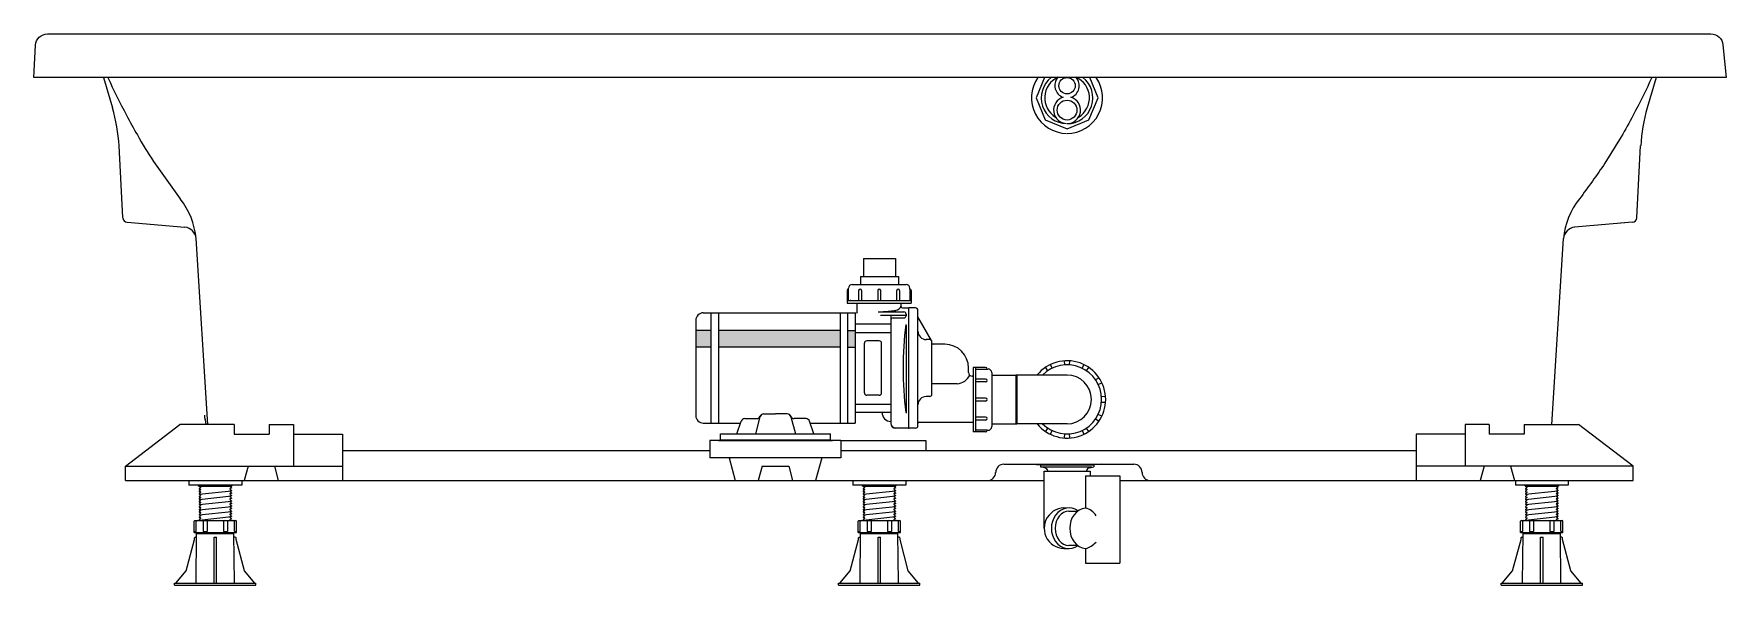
# Model space of a CAD drawing. Header units: millimetres. Extents: x -1235.68 to -1233.98, y 2243.27 to 2243.83.
import ezdxf

# ---------------------------------------------------------------- set-up
doc = ezdxf.new("R2010")
doc.units = ezdxf.units.MM
doc.layers.add('jacuzzi', color=1, linetype='Continuous')

msp = doc.modelspace()

# ---------------------------------------------------------------- hatches: boundary and pattern name
at = {"layer": 'jacuzzi'}
h = msp.add_hatch(color=256, dxfattribs=at)
h.paths.add_polyline_path([(-1235.0159, 2243.53), (-1235.0159, 2243.5132), (-1235.0008, 2243.5132), (-1235.0008, 2243.53)])
h.paths.add_polyline_path([(-1234.8711, 2243.5132), (-1234.8711, 2243.53), (-1234.9932, 2243.53), (-1234.9932, 2243.5132)])
h.paths.add_polyline_path([(-1234.856, 2243.53), (-1234.8636, 2243.53), (-1234.8636, 2243.5132), (-1234.856, 2243.5132)])

# ---------------------------------------------------------------- linework, layer by layer
for p, q in [((-1235.6111, 2243.7839), (-1235.6019, 2243.7535)), ((-1234.0511, 2243.7839), (-1234.0602, 2243.7535)), ((-1235.5915, 2243.6433), (-1235.5953, 2243.7152)), ((-1235.5915, 2243.6433), (-1235.5953, 2243.7152)), ((-1234.0864, 2243.7243), (-1234.1027, 2243.698)), ((-1234.0706, 2243.6433), (-1234.0668, 2243.7152)), ((-1234.0706, 2243.6433), (-1234.0668, 2243.7152)), ((-1235.5871, 2243.6386), (-1235.5291, 2243.6336)), ((-1234.0751, 2243.6386), (-1234.1331, 2243.6336)), ((-1234.0751, 2243.6386), (-1234.087, 2243.6376)), ((-1235.506, 2243.4356), (-1235.518, 2243.6224)), ((-1234.1562, 2243.4356), (-1234.1442, 2243.6224)), ((-1234.8476, 2243.6023), (-1234.8155, 2243.6023)), ((-1234.8588, 2243.5762), (-1234.8046, 2243.5762)), ((-1234.8506, 2243.5841), (-1234.8124, 2243.5841)), ((-1234.8639, 2243.56), (-1234.7995, 2243.56)), ((-1234.8625, 2243.5716), (-1234.8625, 2243.5726)), ((-1234.8625, 2243.5715), (-1234.8625, 2243.5725)), ((-1234.8625, 2243.56), (-1234.8625, 2243.5715)), ((-1234.801, 2243.5716), (-1234.801, 2243.5726)), ((-1234.801, 2243.5715), (-1234.801, 2243.5725)), ((-1234.801, 2243.5715), (-1234.801, 2243.56)), ((-1235.0084, 2243.5478), (-1234.8548, 2243.5478)), ((-1235.0008, 2243.5478), (-1235.0008, 2243.4371)), ((-1235.0008, 2243.5478), (-1235.0008, 2243.4371)), ((-1234.9932, 2243.5478), (-1234.9932, 2243.4371)), ((-1234.9932, 2243.5478), (-1234.9932, 2243.4371)), ((-1234.8711, 2243.5478), (-1234.8711, 2243.4371)), ((-1234.8639, 2243.5575), (-1234.7995, 2243.5575)), ((-1234.8636, 2243.5478), (-1234.8636, 2243.4371)), ((-1234.856, 2243.5478), (-1234.856, 2243.4479)), ((-1234.856, 2243.5462), (-1234.856, 2243.4479)), ((-1234.8537, 2243.5489), (-1234.8537, 2243.5575)), ((-1234.8326, 2243.5487), (-1234.8069, 2243.5487)), ((-1234.8304, 2243.5456), (-1234.8048, 2243.5456)), ((-1234.8178, 2243.5427), (-1234.8069, 2243.5427)), ((-1234.8096, 2243.5539), (-1234.8096, 2243.5575)), ((-1234.8084, 2243.5528), (-1234.8019, 2243.5528)), ((-1234.8084, 2243.5527), (-1234.8019, 2243.5527)), ((-1234.8048, 2243.5466), (-1234.8048, 2243.5448)), ((-1234.8048, 2243.5466), (-1234.8048, 2243.5449)), ((-1234.8019, 2243.4321), (-1234.8019, 2243.5527)), ((-1234.8019, 2243.4321), (-1234.8019, 2243.5527)), ((-1234.7951, 2243.5527), (-1234.8019, 2243.5527)), ((-1234.7928, 2243.4344), (-1234.7928, 2243.5504)), ((-1234.7791, 2243.5199), (-1234.7928, 2243.5437)), ((-1235.0159, 2243.5402), (-1235.0159, 2243.4447)), ((-1235.0159, 2243.5402), (-1235.0159, 2243.4447)), ((-1235.0008, 2243.53), (-1235.0159, 2243.53)), ((-1234.8711, 2243.53), (-1234.9932, 2243.53)), ((-1234.8636, 2243.53), (-1234.856, 2243.53)), ((-1234.856, 2243.5369), (-1234.82, 2243.5369)), ((-1234.856, 2243.528), (-1234.82, 2243.528)), ((-1234.8048, 2243.5353), (-1234.8048, 2243.4472)), ((-1235.0008, 2243.5132), (-1235.0159, 2243.5132)), ((-1234.8711, 2243.5132), (-1234.9932, 2243.5132)), ((-1234.8636, 2243.5132), (-1234.856, 2243.5132)), ((-1234.8466, 2243.4674), (-1234.8466, 2243.5174)), ((-1234.8316, 2243.5197), (-1234.8443, 2243.5197)), ((-1234.8293, 2243.4674), (-1234.8293, 2243.5174)), ((-1234.781, 2243.521), (-1234.7845, 2243.521)), ((-1234.7788, 2243.4661), (-1234.7788, 2243.5188)), ((-1234.7659, 2243.5163), (-1234.7776, 2243.5163)), ((-1234.742, 2243.4879), (-1234.742, 2243.4924)), ((-1234.7374, 2243.4929), (-1234.7374, 2243.4285)), ((-1234.7349, 2243.4929), (-1234.7349, 2243.4285)), ((-1234.7349, 2243.4914), (-1234.7224, 2243.4914)), ((-1234.6648, 2243.4929), (-1234.6625, 2243.4896)), ((-1234.658, 2243.4921), (-1234.6598, 2243.4958)), ((-1234.6458, 2243.4996), (-1234.6455, 2243.4955)), ((-1234.6404, 2243.4955), (-1234.6401, 2243.4996)), ((-1234.6261, 2243.4958), (-1234.6279, 2243.4921)), ((-1234.6234, 2243.4896), (-1234.6211, 2243.4929)), ((-1234.7533, 2243.4767), (-1234.7788, 2243.4767)), ((-1234.738, 2243.4843), (-1234.7384, 2243.4843)), ((-1234.7187, 2243.4878), (-1234.7187, 2243.4336)), ((-1234.7187, 2243.4878), (-1234.7187, 2243.4336)), ((-1234.7187, 2243.4854), (-1234.6934, 2243.4854)), ((-1234.643, 2243.4854), (-1234.6944, 2243.4854)), ((-1234.6944, 2243.4854), (-1234.6944, 2243.4364)), ((-1234.6934, 2243.4854), (-1234.6934, 2243.4364)), ((-1234.6934, 2243.4821), (-1234.6934, 2243.4427)), ((-1234.6934, 2243.4821), (-1234.6934, 2243.4397)), ((-1234.6109, 2243.4827), (-1234.6143, 2243.4804)), ((-1234.6117, 2243.476), (-1234.608, 2243.4777)), ((-1234.856, 2243.456), (-1234.856, 2243.4479)), ((-1234.8316, 2243.4651), (-1234.8443, 2243.4651)), ((-1234.82, 2243.456), (-1234.82, 2243.4479)), ((-1234.781, 2243.4638), (-1234.7845, 2243.4638)), ((-1234.6043, 2243.4637), (-1234.6083, 2243.4634)), ((-1234.6083, 2243.4583), (-1234.6043, 2243.458)), ((-1234.9746, 2243.4262), (-1234.9704, 2243.439)), ((-1234.9668, 2243.4416), (-1234.9549, 2243.4416)), ((-1234.9668, 2243.4416), (-1234.9549, 2243.4416)), ((-1234.9515, 2243.4435), (-1234.956, 2243.4262)), ((-1234.9515, 2243.4435), (-1234.956, 2243.4262)), ((-1234.9478, 2243.4464), (-1234.936, 2243.4464)), ((-1234.9478, 2243.4463), (-1234.936, 2243.4463)), ((-1234.9241, 2243.4464), (-1234.936, 2243.4464)), ((-1234.9241, 2243.4463), (-1234.936, 2243.4463)), ((-1234.9204, 2243.4435), (-1234.9159, 2243.4262)), ((-1234.9204, 2243.4435), (-1234.9159, 2243.4262)), ((-1234.9052, 2243.4416), (-1234.9171, 2243.4416)), ((-1234.9052, 2243.4416), (-1234.9171, 2243.4416)), ((-1234.8973, 2243.4262), (-1234.9016, 2243.439)), ((-1234.856, 2243.456), (-1234.856, 2243.4479)), ((-1234.856, 2243.456), (-1234.82, 2243.456)), ((-1234.82, 2243.4479), (-1234.856, 2243.4479)), ((-1234.856, 2243.4479), (-1234.856, 2243.4371)), ((-1234.856, 2243.4479), (-1234.856, 2243.4371)), ((-1234.82, 2243.456), (-1234.82, 2243.4479)), ((-1234.6934, 2243.4457), (-1234.6934, 2243.4427)), ((-1234.6143, 2243.4413), (-1234.6109, 2243.439)), ((-1234.608, 2243.444), (-1234.6117, 2243.4458)), ((-1235.589, 2243.3939), (-1235.5342, 2243.4356)), ((-1235.4796, 2243.4356), (-1235.5342, 2243.4356)), ((-1235.4796, 2243.4356), (-1235.4796, 2243.426)), ((-1235.4445, 2243.4356), (-1235.4201, 2243.4356)), ((-1235.4445, 2243.4356), (-1235.4445, 2243.426)), ((-1235.4201, 2243.4356), (-1235.4201, 2243.3939)), ((-1235.371, 2243.426), (-1235.371, 2243.3796)), ((-1235.0084, 2243.4371), (-1234.971, 2243.4371)), ((-1235.0084, 2243.4371), (-1234.971, 2243.4371)), ((-1234.9912, 2243.4198), (-1234.9912, 2243.4262)), ((-1234.9912, 2243.4199), (-1234.9912, 2243.4262)), ((-1234.9912, 2243.4262), (-1234.8808, 2243.4262)), ((-1234.9912, 2243.4262), (-1234.8808, 2243.4262)), ((-1234.9746, 2243.4262), (-1234.9704, 2243.439)), ((-1234.8973, 2243.4262), (-1234.9016, 2243.439)), ((-1234.9009, 2243.4371), (-1234.856, 2243.4371)), ((-1234.8808, 2243.4198), (-1234.8808, 2243.4262)), ((-1234.8808, 2243.4199), (-1234.8808, 2243.4262)), ((-1234.82, 2243.4387), (-1234.82, 2243.437)), ((-1234.82, 2243.4386), (-1234.82, 2243.4369)), ((-1234.8019, 2243.4321), (-1234.8152, 2243.4321)), ((-1234.7951, 2243.4321), (-1234.8019, 2243.4321)), ((-1234.7374, 2243.4379), (-1234.7917, 2243.4379)), ((-1234.7234, 2243.4299), (-1234.7349, 2243.4299)), ((-1234.7234, 2243.43), (-1234.7224, 2243.43)), ((-1234.7234, 2243.4299), (-1234.7224, 2243.4299)), ((-1234.7187, 2243.4364), (-1234.6934, 2243.4364)), ((-1234.643, 2243.4364), (-1234.6944, 2243.4364)), ((-1234.6625, 2243.4322), (-1234.6648, 2243.4288)), ((-1234.6598, 2243.4259), (-1234.658, 2243.4296)), ((-1234.6455, 2243.4262), (-1234.6458, 2243.4222)), ((-1234.6401, 2243.4222), (-1234.6404, 2243.4262)), ((-1234.6279, 2243.4296), (-1234.6261, 2243.4259)), ((-1234.6211, 2243.4288), (-1234.6234, 2243.4322)), ((-1234.2923, 2243.426), (-1234.2923, 2243.3796)), ((-1234.2189, 2243.4356), (-1234.2432, 2243.4356)), ((-1234.2432, 2243.4356), (-1234.2432, 2243.3939)), ((-1234.2189, 2243.4356), (-1234.2189, 2243.426)), ((-1234.1838, 2243.4356), (-1234.1292, 2243.4356)), ((-1234.1838, 2243.4356), (-1234.1838, 2243.426)), ((-1234.0743, 2243.3939), (-1234.1292, 2243.4356)), ((-1235.371, 2243.4095), (-1235.0019, 2243.4095)), ((-1234.8701, 2243.4198), (-1235.0019, 2243.4198)), ((-1235.0019, 2243.4198), (-1235.0019, 2243.4023)), ((-1234.9931, 2243.4198), (-1234.8788, 2243.4198)), ((-1234.8808, 2243.4199), (-1234.9912, 2243.4199)), ((-1234.8701, 2243.4198), (-1234.8701, 2243.4023)), ((-1234.8701, 2243.4198), (-1234.7848, 2243.4198)), ((-1234.8701, 2243.4096), (-1234.2923, 2243.4096)), ((-1234.7848, 2243.4198), (-1234.7848, 2243.4096)), ((-1235.589, 2243.3939), (-1235.371, 2243.3939)), ((-1235.589, 2243.3796), (-1235.589, 2243.3939)), ((-1235.4657, 2243.3939), (-1235.4696, 2243.3796)), ((-1235.4393, 2243.3939), (-1235.4355, 2243.3796)), ((-1234.8701, 2243.4023), (-1235.0019, 2243.4023)), ((-1234.9824, 2243.4023), (-1234.9763, 2243.3796)), ((-1234.9494, 2243.3939), (-1234.9532, 2243.3796)), ((-1234.9494, 2243.3939), (-1234.9226, 2243.3939)), ((-1234.9226, 2243.3939), (-1234.9187, 2243.3796)), ((-1234.8895, 2243.4023), (-1234.8956, 2243.3796)), ((-1234.7065, 2243.3959), (-1234.5759, 2243.3959)), ((-1234.6779, 2243.3959), (-1234.6698, 2243.3951)), ((-1234.6779, 2243.3959), (-1234.6698, 2243.3951)), ((-1234.6698, 2243.3951), (-1234.6161, 2243.3951)), ((-1234.6698, 2243.3951), (-1234.6698, 2243.3934)), ((-1234.6698, 2243.3951), (-1234.6698, 2243.3934)), ((-1234.6698, 2243.3934), (-1234.618, 2243.3934)), ((-1234.6658, 2243.3924), (-1234.6698, 2243.3934)), ((-1234.666, 2243.3316), (-1234.666, 2243.3889)), ((-1234.666, 2243.3889), (-1234.6199, 2243.3889)), ((-1234.6201, 2243.3924), (-1234.6161, 2243.3934)), ((-1234.6199, 2243.3889), (-1234.6199, 2243.3842)), ((-1234.608, 2243.3959), (-1234.6161, 2243.3951)), ((-1234.608, 2243.3959), (-1234.6161, 2243.3951)), ((-1234.6161, 2243.3951), (-1234.6161, 2243.3934)), ((-1234.6161, 2243.3951), (-1234.6161, 2243.3934)), ((-1234.0743, 2243.3939), (-1234.2923, 2243.3939)), ((-1234.224, 2243.3939), (-1234.2279, 2243.3796)), ((-1234.1976, 2243.3939), (-1234.1937, 2243.3796)), ((-1234.0743, 2243.3796), (-1234.0743, 2243.3939)), ((-1235.589, 2243.3796), (-1234.666, 2243.3796)), ((-1235.53, 2243.3796), (-1235.4673, 2243.3796)), ((-1235.5252, 2243.3796), (-1235.5252, 2243.3749)), ((-1235.5252, 2243.3796), (-1235.5252, 2243.3749)), ((-1235.4721, 2243.3749), (-1235.5252, 2243.3749)), ((-1235.5154, 2243.3745), (-1235.5154, 2243.3745)), ((-1235.5154, 2243.3737), (-1235.5144, 2243.3737)), ((-1235.5149, 2243.3737), (-1235.5149, 2243.3735)), ((-1235.5149, 2243.3735), (-1235.5134, 2243.3733)), ((-1235.5133, 2243.373), (-1235.5149, 2243.3713)), ((-1235.5149, 2243.3713), (-1235.5149, 2243.3709)), ((-1235.5144, 2243.3737), (-1235.4819, 2243.3737)), ((-1235.484, 2243.3713), (-1235.4824, 2243.3696)), ((-1235.4824, 2243.3718), (-1235.4839, 2243.3716)), ((-1235.4831, 2243.3729), (-1235.4824, 2243.3722)), ((-1235.4824, 2243.3722), (-1235.4824, 2243.3718)), ((-1235.4721, 2243.3796), (-1235.4721, 2243.3749)), ((-1235.4721, 2243.3796), (-1235.4721, 2243.3749)), ((-1234.863, 2243.3796), (-1234.8003, 2243.3796)), ((-1234.8582, 2243.3796), (-1234.8582, 2243.3749)), ((-1234.8582, 2243.3796), (-1234.8582, 2243.3749)), ((-1234.8051, 2243.3749), (-1234.8582, 2243.3749)), ((-1234.8484, 2243.3745), (-1234.8484, 2243.3745)), ((-1234.8484, 2243.3737), (-1234.8474, 2243.3737)), ((-1234.8479, 2243.3737), (-1234.8479, 2243.3735)), ((-1234.8479, 2243.3735), (-1234.8464, 2243.3733)), ((-1234.8463, 2243.373), (-1234.8479, 2243.3713)), ((-1234.8479, 2243.3713), (-1234.8479, 2243.3709)), ((-1234.8474, 2243.3737), (-1234.8149, 2243.3737)), ((-1234.817, 2243.3713), (-1234.8154, 2243.3696)), ((-1234.8154, 2243.3718), (-1234.8169, 2243.3716)), ((-1234.8161, 2243.3729), (-1234.8154, 2243.3722)), ((-1234.8154, 2243.3722), (-1234.8154, 2243.3718)), ((-1234.8051, 2243.3796), (-1234.8051, 2243.3749)), ((-1234.8051, 2243.3796), (-1234.8051, 2243.3749)), ((-1234.6245, 2243.3842), (-1234.6245, 2243.3519)), ((-1234.6245, 2243.3842), (-1234.5901, 2243.3842)), ((-1234.5901, 2243.3842), (-1234.5901, 2243.2965)), ((-1234.5901, 2243.3796), (-1234.0743, 2243.3796)), ((-1234.1975, 2243.3796), (-1234.1348, 2243.3796)), ((-1234.1927, 2243.3796), (-1234.1927, 2243.3749)), ((-1234.1927, 2243.3796), (-1234.1927, 2243.3749)), ((-1234.1396, 2243.3749), (-1234.1927, 2243.3749)), ((-1234.1829, 2243.3745), (-1234.1829, 2243.3745)), ((-1234.1829, 2243.3737), (-1234.1819, 2243.3737)), ((-1234.1824, 2243.3737), (-1234.1824, 2243.3735)), ((-1234.1824, 2243.3735), (-1234.1809, 2243.3733)), ((-1234.1808, 2243.373), (-1234.1824, 2243.3713)), ((-1234.1824, 2243.3713), (-1234.1824, 2243.3709)), ((-1234.1819, 2243.3737), (-1234.1494, 2243.3737)), ((-1234.1515, 2243.3713), (-1234.1499, 2243.3696)), ((-1234.1499, 2243.3718), (-1234.1514, 2243.3716)), ((-1234.1506, 2243.3729), (-1234.1499, 2243.3722)), ((-1234.1499, 2243.3722), (-1234.1499, 2243.3718)), ((-1234.1396, 2243.3796), (-1234.1396, 2243.3749)), ((-1234.1396, 2243.3796), (-1234.1396, 2243.3749)), ((-1235.5154, 2243.3693), (-1235.5154, 2243.3693)), ((-1235.5149, 2243.3709), (-1235.5134, 2243.3707)), ((-1235.5133, 2243.3704), (-1235.5149, 2243.3687)), ((-1235.5149, 2243.3657), (-1235.4824, 2243.3692)), ((-1235.5149, 2243.3687), (-1235.5149, 2243.3683)), ((-1235.5149, 2243.3683), (-1235.5134, 2243.3681)), ((-1235.5133, 2243.3678), (-1235.5149, 2243.3661)), ((-1235.5149, 2243.3661), (-1235.5149, 2243.3657)), ((-1235.5149, 2243.3657), (-1235.5134, 2243.3655)), ((-1235.5133, 2243.3652), (-1235.5149, 2243.3635)), ((-1235.5149, 2243.3605), (-1235.4824, 2243.364)), ((-1235.5149, 2243.3635), (-1235.5149, 2243.3631)), ((-1235.5149, 2243.3631), (-1235.5134, 2243.3629)), ((-1235.5133, 2243.3626), (-1235.5149, 2243.361)), ((-1235.5149, 2243.361), (-1235.5149, 2243.3605)), ((-1235.5149, 2243.3605), (-1235.5134, 2243.3603)), ((-1235.5133, 2243.36), (-1235.5149, 2243.3584)), ((-1235.5149, 2243.3553), (-1235.4824, 2243.3588)), ((-1235.5149, 2243.3584), (-1235.5149, 2243.3579)), ((-1235.5149, 2243.3579), (-1235.5134, 2243.3577)), ((-1235.5133, 2243.3574), (-1235.5149, 2243.3558)), ((-1235.5149, 2243.3558), (-1235.5149, 2243.3553)), ((-1235.5149, 2243.3553), (-1235.5134, 2243.3551)), ((-1235.5133, 2243.3548), (-1235.5149, 2243.3532)), ((-1235.484, 2243.3687), (-1235.4824, 2243.367)), ((-1235.484, 2243.3661), (-1235.4824, 2243.3644)), ((-1235.484, 2243.3635), (-1235.4824, 2243.3619)), ((-1235.484, 2243.3609), (-1235.4824, 2243.3593)), ((-1235.484, 2243.3583), (-1235.4824, 2243.3567)), ((-1235.484, 2243.3557), (-1235.4824, 2243.3541)), ((-1235.4824, 2243.3692), (-1235.4839, 2243.369)), ((-1235.4824, 2243.3666), (-1235.4839, 2243.3664)), ((-1235.4824, 2243.364), (-1235.4839, 2243.3638)), ((-1235.4824, 2243.3614), (-1235.4839, 2243.3612)), ((-1235.4824, 2243.3588), (-1235.4839, 2243.3586)), ((-1235.4824, 2243.3562), (-1235.4839, 2243.3561)), ((-1235.4824, 2243.3696), (-1235.4824, 2243.3692)), ((-1235.4824, 2243.367), (-1235.4824, 2243.3666)), ((-1235.4824, 2243.3644), (-1235.4824, 2243.364)), ((-1235.4824, 2243.3619), (-1235.4824, 2243.3614)), ((-1235.4824, 2243.3593), (-1235.4824, 2243.3588)), ((-1235.4824, 2243.3567), (-1235.4824, 2243.3562)), ((-1235.4824, 2243.3541), (-1235.4824, 2243.3536)), ((-1234.8484, 2243.3693), (-1234.8484, 2243.3693)), ((-1234.8479, 2243.3709), (-1234.8464, 2243.3707)), ((-1234.8463, 2243.3704), (-1234.8479, 2243.3687)), ((-1234.8479, 2243.3657), (-1234.8154, 2243.3692)), ((-1234.8479, 2243.3687), (-1234.8479, 2243.3683)), ((-1234.8479, 2243.3683), (-1234.8464, 2243.3681)), ((-1234.8463, 2243.3678), (-1234.8479, 2243.3661)), ((-1234.8479, 2243.3661), (-1234.8479, 2243.3657)), ((-1234.8479, 2243.3657), (-1234.8464, 2243.3655)), ((-1234.8463, 2243.3652), (-1234.8479, 2243.3635)), ((-1234.8479, 2243.3605), (-1234.8154, 2243.364)), ((-1234.8479, 2243.3635), (-1234.8479, 2243.3631)), ((-1234.8479, 2243.3631), (-1234.8464, 2243.3629)), ((-1234.8463, 2243.3626), (-1234.8479, 2243.361)), ((-1234.8479, 2243.361), (-1234.8479, 2243.3605)), ((-1234.8479, 2243.3605), (-1234.8464, 2243.3603)), ((-1234.8463, 2243.36), (-1234.8479, 2243.3584)), ((-1234.8479, 2243.3553), (-1234.8154, 2243.3588)), ((-1234.8479, 2243.3584), (-1234.8479, 2243.3579)), ((-1234.8479, 2243.3579), (-1234.8464, 2243.3577)), ((-1234.8463, 2243.3574), (-1234.8479, 2243.3558)), ((-1234.8479, 2243.3558), (-1234.8479, 2243.3553)), ((-1234.8479, 2243.3553), (-1234.8464, 2243.3551)), ((-1234.8463, 2243.3548), (-1234.8479, 2243.3532)), ((-1234.817, 2243.3687), (-1234.8154, 2243.367)), ((-1234.817, 2243.3661), (-1234.8154, 2243.3644)), ((-1234.817, 2243.3635), (-1234.8154, 2243.3619)), ((-1234.817, 2243.3609), (-1234.8154, 2243.3593)), ((-1234.817, 2243.3583), (-1234.8154, 2243.3567)), ((-1234.817, 2243.3557), (-1234.8154, 2243.3541)), ((-1234.8154, 2243.3692), (-1234.8169, 2243.369)), ((-1234.8154, 2243.3666), (-1234.8169, 2243.3664)), ((-1234.8154, 2243.364), (-1234.8169, 2243.3638)), ((-1234.8154, 2243.3614), (-1234.8169, 2243.3612)), ((-1234.8154, 2243.3588), (-1234.8169, 2243.3586)), ((-1234.8154, 2243.3562), (-1234.8169, 2243.3561)), ((-1234.8154, 2243.3696), (-1234.8154, 2243.3692)), ((-1234.8154, 2243.367), (-1234.8154, 2243.3666)), ((-1234.8154, 2243.3644), (-1234.8154, 2243.364)), ((-1234.8154, 2243.3619), (-1234.8154, 2243.3614)), ((-1234.8154, 2243.3593), (-1234.8154, 2243.3588)), ((-1234.8154, 2243.3567), (-1234.8154, 2243.3562)), ((-1234.8154, 2243.3541), (-1234.8154, 2243.3536)), ((-1234.1829, 2243.3693), (-1234.1829, 2243.3693)), ((-1234.1824, 2243.3709), (-1234.1809, 2243.3707)), ((-1234.1808, 2243.3704), (-1234.1824, 2243.3687)), ((-1234.1824, 2243.3657), (-1234.1499, 2243.3692)), ((-1234.1824, 2243.3687), (-1234.1824, 2243.3683)), ((-1234.1824, 2243.3683), (-1234.1809, 2243.3681)), ((-1234.1808, 2243.3678), (-1234.1824, 2243.3661)), ((-1234.1824, 2243.3661), (-1234.1824, 2243.3657)), ((-1234.1824, 2243.3657), (-1234.1809, 2243.3655)), ((-1234.1808, 2243.3652), (-1234.1824, 2243.3635)), ((-1234.1824, 2243.3605), (-1234.1499, 2243.364)), ((-1234.1824, 2243.3635), (-1234.1824, 2243.3631)), ((-1234.1824, 2243.3631), (-1234.1809, 2243.3629)), ((-1234.1808, 2243.3626), (-1234.1824, 2243.361)), ((-1234.1824, 2243.361), (-1234.1824, 2243.3605)), ((-1234.1824, 2243.3605), (-1234.1809, 2243.3603)), ((-1234.1808, 2243.36), (-1234.1824, 2243.3584)), ((-1234.1824, 2243.3553), (-1234.1499, 2243.3588)), ((-1234.1824, 2243.3584), (-1234.1824, 2243.3579)), ((-1234.1824, 2243.3579), (-1234.1809, 2243.3577)), ((-1234.1808, 2243.3574), (-1234.1824, 2243.3558)), ((-1234.1824, 2243.3558), (-1234.1824, 2243.3553)), ((-1234.1824, 2243.3553), (-1234.1809, 2243.3551)), ((-1234.1808, 2243.3548), (-1234.1824, 2243.3532)), ((-1234.1515, 2243.3687), (-1234.1499, 2243.367)), ((-1234.1515, 2243.3661), (-1234.1499, 2243.3644)), ((-1234.1515, 2243.3635), (-1234.1499, 2243.3619)), ((-1234.1515, 2243.3609), (-1234.1499, 2243.3593)), ((-1234.1515, 2243.3583), (-1234.1499, 2243.3567)), ((-1234.1515, 2243.3557), (-1234.1499, 2243.3541)), ((-1234.1499, 2243.3692), (-1234.1514, 2243.369)), ((-1234.1499, 2243.3666), (-1234.1514, 2243.3664)), ((-1234.1499, 2243.364), (-1234.1514, 2243.3638)), ((-1234.1499, 2243.3614), (-1234.1514, 2243.3612)), ((-1234.1499, 2243.3588), (-1234.1514, 2243.3586)), ((-1234.1499, 2243.3562), (-1234.1514, 2243.3561)), ((-1234.1499, 2243.3696), (-1234.1499, 2243.3692)), ((-1234.1499, 2243.367), (-1234.1499, 2243.3666)), ((-1234.1499, 2243.3644), (-1234.1499, 2243.364)), ((-1234.1499, 2243.3619), (-1234.1499, 2243.3614)), ((-1234.1499, 2243.3593), (-1234.1499, 2243.3588)), ((-1234.1499, 2243.3567), (-1234.1499, 2243.3562)), ((-1234.1499, 2243.3541), (-1234.1499, 2243.3536)), ((-1235.5199, 2243.3272), (-1235.5199, 2243.3386)), ((-1235.5191, 2243.3394), (-1235.4782, 2243.3394)), ((-1235.5178, 2243.3288), (-1235.5178, 2243.3386)), ((-1235.5151, 2243.3394), (-1235.4822, 2243.3394)), ((-1235.5149, 2243.3502), (-1235.4824, 2243.3536)), ((-1235.5149, 2243.3532), (-1235.5149, 2243.3527)), ((-1235.5149, 2243.3527), (-1235.5134, 2243.3526)), ((-1235.5133, 2243.3522), (-1235.5149, 2243.3506)), ((-1235.5149, 2243.3506), (-1235.5149, 2243.3502)), ((-1235.5149, 2243.3502), (-1235.5134, 2243.35)), ((-1235.5133, 2243.3496), (-1235.5149, 2243.348)), ((-1235.5149, 2243.345), (-1235.4824, 2243.3485)), ((-1235.5149, 2243.348), (-1235.5149, 2243.3476)), ((-1235.5149, 2243.3476), (-1235.5134, 2243.3474)), ((-1235.5133, 2243.347), (-1235.5149, 2243.3454)), ((-1235.5149, 2243.3454), (-1235.5149, 2243.345)), ((-1235.5149, 2243.345), (-1235.5134, 2243.3448)), ((-1235.5133, 2243.3445), (-1235.5149, 2243.3428)), ((-1235.5149, 2243.3398), (-1235.4824, 2243.3433)), ((-1235.5149, 2243.3428), (-1235.5149, 2243.3424)), ((-1235.5149, 2243.3424), (-1235.5134, 2243.3422)), ((-1235.5133, 2243.3419), (-1235.5149, 2243.3402)), ((-1235.5149, 2243.3402), (-1235.5149, 2243.3398)), ((-1235.5149, 2243.3398), (-1235.5134, 2243.3396)), ((-1235.5109, 2243.3394), (-1235.5109, 2243.3284)), ((-1235.5068, 2243.3394), (-1235.5068, 2243.3284)), ((-1235.4905, 2243.3394), (-1235.4905, 2243.3284)), ((-1235.4864, 2243.3394), (-1235.4864, 2243.3284)), ((-1235.484, 2243.3531), (-1235.4824, 2243.3515)), ((-1235.484, 2243.3505), (-1235.4824, 2243.3489)), ((-1235.484, 2243.348), (-1235.4824, 2243.3463)), ((-1235.484, 2243.3454), (-1235.4824, 2243.3437)), ((-1235.484, 2243.3428), (-1235.4824, 2243.3411)), ((-1235.484, 2243.3402), (-1235.4833, 2243.3394)), ((-1235.4824, 2243.3536), (-1235.4839, 2243.3535)), ((-1235.4824, 2243.3511), (-1235.4839, 2243.3509)), ((-1235.4824, 2243.3485), (-1235.4839, 2243.3483)), ((-1235.4824, 2243.3459), (-1235.4839, 2243.3457)), ((-1235.4824, 2243.3433), (-1235.4839, 2243.3431)), ((-1235.4824, 2243.3407), (-1235.4839, 2243.3405)), ((-1235.4824, 2243.3515), (-1235.4824, 2243.3511)), ((-1235.4824, 2243.3489), (-1235.4824, 2243.3485)), ((-1235.4824, 2243.3463), (-1235.4824, 2243.3459)), ((-1235.4824, 2243.3437), (-1235.4824, 2243.3433)), ((-1235.4824, 2243.3411), (-1235.4824, 2243.3407)), ((-1235.4795, 2243.3288), (-1235.4795, 2243.3386)), ((-1235.4774, 2243.3281), (-1235.4774, 2243.3386)), ((-1234.8529, 2243.3272), (-1234.8529, 2243.3386)), ((-1234.8521, 2243.3394), (-1234.8112, 2243.3394)), ((-1234.8509, 2243.3288), (-1234.8509, 2243.3386)), ((-1234.8482, 2243.3394), (-1234.8152, 2243.3394)), ((-1234.8479, 2243.3502), (-1234.8154, 2243.3536)), ((-1234.8479, 2243.3532), (-1234.8479, 2243.3527)), ((-1234.8479, 2243.3527), (-1234.8464, 2243.3526)), ((-1234.8463, 2243.3522), (-1234.8479, 2243.3506)), ((-1234.8479, 2243.3506), (-1234.8479, 2243.3502)), ((-1234.8479, 2243.3502), (-1234.8464, 2243.35)), ((-1234.8463, 2243.3496), (-1234.8479, 2243.348)), ((-1234.8479, 2243.345), (-1234.8154, 2243.3485)), ((-1234.8479, 2243.348), (-1234.8479, 2243.3476)), ((-1234.8479, 2243.3476), (-1234.8464, 2243.3474)), ((-1234.8463, 2243.347), (-1234.8479, 2243.3454)), ((-1234.8479, 2243.3454), (-1234.8479, 2243.345)), ((-1234.8479, 2243.345), (-1234.8464, 2243.3448)), ((-1234.8463, 2243.3445), (-1234.8479, 2243.3428)), ((-1234.8479, 2243.3398), (-1234.8154, 2243.3433)), ((-1234.8479, 2243.3428), (-1234.8479, 2243.3424)), ((-1234.8479, 2243.3424), (-1234.8464, 2243.3422)), ((-1234.8463, 2243.3419), (-1234.8479, 2243.3402)), ((-1234.8479, 2243.3402), (-1234.8479, 2243.3398)), ((-1234.8479, 2243.3398), (-1234.8464, 2243.3396)), ((-1234.8439, 2243.3394), (-1234.8439, 2243.3284)), ((-1234.8398, 2243.3394), (-1234.8398, 2243.3284)), ((-1234.8235, 2243.3394), (-1234.8235, 2243.3284)), ((-1234.8194, 2243.3394), (-1234.8194, 2243.3284)), ((-1234.817, 2243.3531), (-1234.8154, 2243.3515)), ((-1234.817, 2243.3505), (-1234.8154, 2243.3489)), ((-1234.817, 2243.348), (-1234.8154, 2243.3463)), ((-1234.817, 2243.3454), (-1234.8154, 2243.3437)), ((-1234.817, 2243.3428), (-1234.8154, 2243.3411)), ((-1234.817, 2243.3402), (-1234.8163, 2243.3394)), ((-1234.8154, 2243.3536), (-1234.8169, 2243.3535)), ((-1234.8154, 2243.3511), (-1234.8169, 2243.3509)), ((-1234.8154, 2243.3485), (-1234.8169, 2243.3483)), ((-1234.8154, 2243.3459), (-1234.8169, 2243.3457)), ((-1234.8154, 2243.3433), (-1234.8169, 2243.3431)), ((-1234.8154, 2243.3407), (-1234.8169, 2243.3405)), ((-1234.8154, 2243.3515), (-1234.8154, 2243.3511)), ((-1234.8154, 2243.3489), (-1234.8154, 2243.3485)), ((-1234.8154, 2243.3463), (-1234.8154, 2243.3459)), ((-1234.8154, 2243.3437), (-1234.8154, 2243.3433)), ((-1234.8154, 2243.3411), (-1234.8154, 2243.3407)), ((-1234.8125, 2243.3288), (-1234.8125, 2243.3386)), ((-1234.8104, 2243.3281), (-1234.8104, 2243.3386)), ((-1234.6411, 2243.3488), (-1234.6322, 2243.3488)), ((-1234.1874, 2243.3272), (-1234.1874, 2243.3386)), ((-1234.1866, 2243.3394), (-1234.1457, 2243.3394)), ((-1234.1853, 2243.3288), (-1234.1853, 2243.3386)), ((-1234.1826, 2243.3394), (-1234.1497, 2243.3394)), ((-1234.1824, 2243.3502), (-1234.1499, 2243.3536)), ((-1234.1824, 2243.3532), (-1234.1824, 2243.3527)), ((-1234.1824, 2243.3527), (-1234.1809, 2243.3526)), ((-1234.1808, 2243.3522), (-1234.1824, 2243.3506)), ((-1234.1824, 2243.3506), (-1234.1824, 2243.3502)), ((-1234.1824, 2243.3502), (-1234.1809, 2243.35)), ((-1234.1808, 2243.3496), (-1234.1824, 2243.348)), ((-1234.1824, 2243.345), (-1234.1499, 2243.3485)), ((-1234.1824, 2243.348), (-1234.1824, 2243.3476)), ((-1234.1824, 2243.3476), (-1234.1809, 2243.3474)), ((-1234.1808, 2243.347), (-1234.1824, 2243.3454)), ((-1234.1824, 2243.3454), (-1234.1824, 2243.345)), ((-1234.1824, 2243.345), (-1234.1809, 2243.3448)), ((-1234.1808, 2243.3445), (-1234.1824, 2243.3428)), ((-1234.1824, 2243.3398), (-1234.1499, 2243.3433)), ((-1234.1824, 2243.3428), (-1234.1824, 2243.3424)), ((-1234.1824, 2243.3424), (-1234.1809, 2243.3422)), ((-1234.1808, 2243.3419), (-1234.1824, 2243.3402)), ((-1234.1824, 2243.3402), (-1234.1824, 2243.3398)), ((-1234.1824, 2243.3398), (-1234.1809, 2243.3396)), ((-1234.1784, 2243.3394), (-1234.1784, 2243.3284)), ((-1234.1743, 2243.3394), (-1234.1743, 2243.3284)), ((-1234.158, 2243.3394), (-1234.158, 2243.3284)), ((-1234.1539, 2243.3394), (-1234.1539, 2243.3284)), ((-1234.1515, 2243.3531), (-1234.1499, 2243.3515)), ((-1234.1515, 2243.3505), (-1234.1499, 2243.3489)), ((-1234.1515, 2243.348), (-1234.1499, 2243.3463)), ((-1234.1515, 2243.3454), (-1234.1499, 2243.3437)), ((-1234.1515, 2243.3428), (-1234.1499, 2243.3411)), ((-1234.1515, 2243.3402), (-1234.1508, 2243.3394)), ((-1234.1499, 2243.3536), (-1234.1514, 2243.3535)), ((-1234.1499, 2243.3511), (-1234.1514, 2243.3509)), ((-1234.1499, 2243.3485), (-1234.1514, 2243.3483)), ((-1234.1499, 2243.3459), (-1234.1514, 2243.3457)), ((-1234.1499, 2243.3433), (-1234.1514, 2243.3431)), ((-1234.1499, 2243.3407), (-1234.1514, 2243.3405)), ((-1234.1499, 2243.3515), (-1234.1499, 2243.3511)), ((-1234.1499, 2243.3489), (-1234.1499, 2243.3485)), ((-1234.1499, 2243.3463), (-1234.1499, 2243.3459)), ((-1234.1499, 2243.3437), (-1234.1499, 2243.3433)), ((-1234.1499, 2243.3411), (-1234.1499, 2243.3407)), ((-1234.147, 2243.3288), (-1234.147, 2243.3386)), ((-1234.1449, 2243.3281), (-1234.1449, 2243.3386)), ((-1235.5279, 2243.289), (-1235.5195, 2243.3203)), ((-1235.5199, 2243.3284), (-1235.5182, 2243.3284)), ((-1235.5199, 2243.3272), (-1235.5199, 2243.3281)), ((-1235.5199, 2243.3272), (-1235.4774, 2243.3272)), ((-1235.5195, 2243.3203), (-1235.5195, 2243.3219)), ((-1235.5187, 2243.3227), (-1235.5174, 2243.3227)), ((-1235.5179, 2243.277), (-1235.5174, 2243.3265)), ((-1235.5174, 2243.3265), (-1235.4799, 2243.3265)), ((-1235.5109, 2243.3284), (-1235.5068, 2243.3284)), ((-1235.4999, 2243.3227), (-1235.4974, 2243.3227)), ((-1235.4999, 2243.2766), (-1235.4999, 2243.3227)), ((-1235.4974, 2243.2766), (-1235.4974, 2243.3227)), ((-1235.4905, 2243.3284), (-1235.4864, 2243.3284)), ((-1235.4794, 2243.277), (-1235.4799, 2243.3265)), ((-1235.4786, 2243.3227), (-1235.4799, 2243.3227)), ((-1235.479, 2243.3284), (-1235.4774, 2243.3284)), ((-1235.4778, 2243.3203), (-1235.4778, 2243.3219)), ((-1235.4694, 2243.289), (-1235.4778, 2243.3203)), ((-1235.4774, 2243.3272), (-1235.4774, 2243.3281)), ((-1234.8609, 2243.289), (-1234.8525, 2243.3203)), ((-1234.8529, 2243.3284), (-1234.8513, 2243.3284)), ((-1234.8529, 2243.3272), (-1234.8529, 2243.3281)), ((-1234.8529, 2243.3272), (-1234.8104, 2243.3272)), ((-1234.8525, 2243.3203), (-1234.8525, 2243.3219)), ((-1234.8517, 2243.3227), (-1234.8504, 2243.3227)), ((-1234.8509, 2243.277), (-1234.8504, 2243.3265)), ((-1234.8504, 2243.3265), (-1234.8129, 2243.3265)), ((-1234.8439, 2243.3284), (-1234.8398, 2243.3284)), ((-1234.8329, 2243.3227), (-1234.8304, 2243.3227)), ((-1234.8329, 2243.2766), (-1234.8329, 2243.3227)), ((-1234.8304, 2243.2766), (-1234.8304, 2243.3227)), ((-1234.8235, 2243.3284), (-1234.8194, 2243.3284)), ((-1234.8125, 2243.277), (-1234.8129, 2243.3265)), ((-1234.8117, 2243.3227), (-1234.8129, 2243.3227)), ((-1234.8121, 2243.3284), (-1234.8104, 2243.3284)), ((-1234.8108, 2243.3203), (-1234.8108, 2243.3219)), ((-1234.8025, 2243.289), (-1234.8108, 2243.3203)), ((-1234.8104, 2243.3272), (-1234.8104, 2243.3281)), ((-1234.1954, 2243.289), (-1234.187, 2243.3203)), ((-1234.1874, 2243.3284), (-1234.1857, 2243.3284)), ((-1234.1874, 2243.3272), (-1234.1874, 2243.3281)), ((-1234.1874, 2243.3272), (-1234.1449, 2243.3272)), ((-1234.187, 2243.3203), (-1234.187, 2243.3219)), ((-1234.1862, 2243.3227), (-1234.1849, 2243.3227)), ((-1234.1854, 2243.277), (-1234.1849, 2243.3265)), ((-1234.1849, 2243.3265), (-1234.1474, 2243.3265)), ((-1234.1784, 2243.3284), (-1234.1743, 2243.3284)), ((-1234.1674, 2243.3227), (-1234.1649, 2243.3227)), ((-1234.1674, 2243.2766), (-1234.1674, 2243.3227)), ((-1234.1649, 2243.2766), (-1234.1649, 2243.3227)), ((-1234.158, 2243.3284), (-1234.1539, 2243.3284)), ((-1234.1469, 2243.277), (-1234.1474, 2243.3265)), ((-1234.1461, 2243.3227), (-1234.1474, 2243.3227)), ((-1234.1465, 2243.3284), (-1234.1449, 2243.3284)), ((-1234.1453, 2243.3203), (-1234.1453, 2243.3219)), ((-1234.1369, 2243.289), (-1234.1453, 2243.3203)), ((-1234.1449, 2243.3272), (-1234.1449, 2243.3281)), ((-1234.6411, 2243.3145), (-1234.6381, 2243.3145)), ((-1234.6381, 2243.3145), (-1234.6322, 2243.3145)), ((-1234.6245, 2243.3114), (-1234.6245, 2243.2965)), ((-1235.5383, 2243.2766), (-1235.5279, 2243.289)), ((-1235.459, 2243.2766), (-1235.4694, 2243.289)), ((-1234.8713, 2243.2766), (-1234.8609, 2243.289)), ((-1234.7921, 2243.2766), (-1234.8025, 2243.289)), ((-1234.6245, 2243.2965), (-1234.5901, 2243.2965)), ((-1234.2058, 2243.2766), (-1234.1954, 2243.289)), ((-1234.1265, 2243.2766), (-1234.1369, 2243.289)), ((-1235.5395, 2243.2766), (-1235.4578, 2243.2766)), ((-1235.5395, 2243.2746), (-1235.5395, 2243.2766)), ((-1235.5395, 2243.2746), (-1235.4578, 2243.2746)), ((-1235.4578, 2243.2746), (-1235.4578, 2243.2766)), ((-1234.8725, 2243.2766), (-1234.7908, 2243.2766)), ((-1234.8725, 2243.2746), (-1234.8725, 2243.2766)), ((-1234.8725, 2243.2746), (-1234.7908, 2243.2746)), ((-1234.7908, 2243.2746), (-1234.7908, 2243.2766)), ((-1234.207, 2243.2766), (-1234.1253, 2243.2766)), ((-1234.207, 2243.2746), (-1234.207, 2243.2766)), ((-1234.207, 2243.2746), (-1234.1253, 2243.2746)), ((-1234.1253, 2243.2746), (-1234.1253, 2243.2766))]:
    msp.add_line(p, q, dxfattribs=at)
msp.add_lwpolyline([(-1235.6793, 2243.8162, -0.396768), (-1235.6671, 2243.8277), (-1233.9962, 2243.8277, -0.385314), (-1233.9841, 2243.8167), (-1233.9809, 2243.7839), (-1235.6809, 2243.7839)], format="xyb", close=True, dxfattribs=at)
for points in [[(-1234.6656, 2243.7839), (-1234.6741, 2243.7635), (-1234.665, 2243.7415), (-1234.643, 2243.7324)], [(-1234.643, 2243.7324), (-1234.621, 2243.7415), (-1234.6118, 2243.7635), (-1234.6203, 2243.7839)], [(-1234.8476, 2243.6023), (-1234.8476, 2243.5841)], [(-1234.8155, 2243.6023), (-1234.8155, 2243.5841)], [(-1234.8506, 2243.5841), (-1234.8506, 2243.5762)], [(-1234.8124, 2243.5841), (-1234.8124, 2243.5762)], [(-1234.8639, 2243.5701), (-1234.8639, 2243.5575)], [(-1234.8524, 2243.5701), (-1234.8524, 2243.56)], [(-1234.8494, 2243.5701), (-1234.8494, 2243.56)], [(-1234.8332, 2243.5701), (-1234.8332, 2243.56)], [(-1234.8303, 2243.5701), (-1234.8303, 2243.56)], [(-1234.8142, 2243.5701), (-1234.8142, 2243.56)], [(-1234.8113, 2243.5701), (-1234.8113, 2243.56)], [(-1234.7995, 2243.5701), (-1234.7995, 2243.5575)], [(-1234.82, 2243.5456), (-1234.82, 2243.456)], [(-1234.7248, 2243.4929), (-1234.7374, 2243.4929)], [(-1234.7248, 2243.4813), (-1234.7349, 2243.4813)], [(-1234.7248, 2243.4784), (-1234.7349, 2243.4784)], [(-1234.7248, 2243.4622), (-1234.7349, 2243.4622)], [(-1234.7248, 2243.4592), (-1234.7349, 2243.4592)], [(-1234.82, 2243.4479), (-1234.82, 2243.444), (-1234.82, 2243.4387)], [(-1234.82, 2243.4479), (-1234.82, 2243.4439), (-1234.82, 2243.4386)], [(-1234.7248, 2243.4432), (-1234.7349, 2243.4432)], [(-1234.7248, 2243.4402), (-1234.7349, 2243.4402)], [(-1235.4796, 2243.426), (-1235.4445, 2243.426)], [(-1235.4201, 2243.426), (-1235.371, 2243.426)], [(-1234.7248, 2243.4285), (-1234.7374, 2243.4285)], [(-1234.2432, 2243.426), (-1234.2923, 2243.426)], [(-1234.1838, 2243.426), (-1234.2189, 2243.426)]]:
    msp.add_lwpolyline(points, dxfattribs=at)
msp.add_lwpolyline([(-1234.8326, 2243.5487, 0.008376), (-1234.8261, 2243.5491, 0.008376), (-1234.8196, 2243.5497, 0.00574), (-1234.8152, 2243.5502, 0.000724), (-1234.8146, 2243.5503)], format="xyb", dxfattribs=at)
for centre, radius in [((-1234.643, 2243.7757), 0.00817), ((-1234.643, 2243.7512), 0.00993)]:
    msp.add_circle(centre, radius, dxfattribs=at)
for centre, radius, start, end in [((-1234.643, 2243.7635), 0.0357, 145.0254, 269.2976), ((-1234.643, 2243.7635), 0.0259, 127.9118, 269.0332), ((-1234.643, 2243.7635), 0.0225, 113.5565, 239.2486), ((-1234.643, 2243.7757), 0.0123, 137.936, 251.3518), ((-1234.643, 2243.7635), 0.0259, 270, 52.0882), ((-1234.643, 2243.7635), 0.0357, 270, 34.9746), ((-1234.643, 2243.7757), 0.0123, 288.6482, 42.064), ((-1234.643, 2243.7635), 0.0225, 300.7514, 66.4435), ((-1234.643, 2243.7512), 0.0135, 106.8991, 268.1394), ((-1234.643, 2243.7512), 0.0135, 270, 73.1009), ((-1235.7584, 2243.7067), 0.1633, 3, 16.664), ((-1233.9037, 2243.7067), 0.1633, 163.336, 177), ((-1235.3331, 2243.8582), 0.2772, 208.4143, 214.8539), ((-1235.5912, 2243.616), 0.0735, 5, 38.7727), ((-1234.071, 2243.616), 0.0735, 141.2273, 175), ((-1235.5866, 2243.6435), 0.0049, 183, 265), ((-1234.0755, 2243.6435), 0.0049, 275, 357), ((-1235.5302, 2243.6214), 0.0123, 5, 85), ((-1234.132, 2243.6214), 0.0123, 95, 175), ((-1234.8588, 2243.5725), 0.00368, 90, 180), ((-1234.8046, 2243.5725), 0.00368, 0, 90), ((-1234.8625, 2243.5701), 0.00147, 90, 180), ((-1234.8509, 2243.5701), 0.00147, 0, 180), ((-1234.8317, 2243.5701), 0.00147, 0, 180), ((-1234.8127, 2243.5701), 0.00147, 0, 180), ((-1234.801, 2243.5701), 0.00147, 0, 90), ((-1235.0084, 2243.5402), 0.00758, 90, 180), ((-1235.0084, 2243.5402), 0.00758, 90, 180), ((-1234.8548, 2243.5489), 0.00116, 270, 0), ((-1234.8178, 2243.5406), 0.00213, 90, 180), ((-1234.8159, 2243.5567), 0.00652, 273.3278, 346.1608), ((-1234.8084, 2243.5539), 0.00116, 180, 270), ((-1234.8084, 2243.5539), 0.00116, 180, 270), ((-1234.8069, 2243.5466), 0.00213, 0, 90), ((-1234.8069, 2243.5448), 0.00213, 270, 0), ((-1234.7951, 2243.5504), 0.00228, 0, 90), ((-1234.4756, 2243.4921), 0.3322, 172.3703, 187.6297), ((-1234.4756, 2243.492), 0.3322, 172.3703, 187.6297), ((-1234.7845, 2243.5293), 0.00828, 180, 270), ((-1234.8443, 2243.5174), 0.00227, 90, 180), ((-1234.8316, 2243.5174), 0.00227, 0, 90), ((-1234.781, 2243.5188), 0.00228, 0, 90), ((-1234.7776, 2243.5175), 0.00116, 180, 270), ((-1234.7659, 2243.4924), 0.0239, 0, 90), ((-1234.7248, 2243.4914), 0.00147, 0, 90), ((-1234.7224, 2243.4878), 0.00368, 0, 90), ((-1234.643, 2243.4609), 0.0388, 219.1667, 140.8333), ((-1234.643, 2243.4609), 0.0347, 224.9009, 135.0991), ((-1234.7543, 2243.4913), 0.0147, 273.8645, 336.2532), ((-1234.7384, 2243.4879), 0.0036, 180, 270), ((-1234.738, 2243.485), 0.000607, 270, 345.1417), ((-1234.7248, 2243.4799), 0.00147, 270, 90), ((-1234.643, 2243.4609), 0.0245, 270, 90), ((-1234.8443, 2243.4674), 0.00227, 180, 270), ((-1234.8316, 2243.4674), 0.00227, 270, 0), ((-1234.7845, 2243.4555), 0.00828, 90, 180), ((-1234.781, 2243.4661), 0.00228, 270, 0), ((-1234.7248, 2243.4607), 0.00147, 270, 90), ((-1235.469, 2243.4486), 0.0408, 185, 198.6152), ((-1235.0084, 2243.4447), 0.00758, 180, 270), ((-1235.0084, 2243.4447), 0.00758, 180, 270), ((-1234.9668, 2243.4378), 0.00379, 90, 161.6055), ((-1234.9668, 2243.4378), 0.00379, 90, 161.6055), ((-1234.9549, 2243.4454), 0.00379, 270, 338.1026), ((-1234.9549, 2243.4454), 0.00379, 270, 338.1026), ((-1234.9478, 2243.4426), 0.00379, 90, 158.1026), ((-1234.9478, 2243.4425), 0.00379, 90, 158.1026), ((-1234.9241, 2243.4426), 0.00379, 21.8974, 90), ((-1234.9241, 2243.4425), 0.00379, 21.8974, 90), ((-1234.9171, 2243.4454), 0.00379, 201.8974, 270), ((-1234.9171, 2243.4454), 0.00379, 201.8974, 270), ((-1234.9052, 2243.4378), 0.00379, 18.3945, 90), ((-1234.9052, 2243.4378), 0.00379, 18.3945, 90), ((-1234.8196, 2243.4479), 0.00925, 180, 267.6128), ((-1234.8196, 2243.4479), 0.00925, 180, 267.6128), ((-1234.7248, 2243.4417), 0.00147, 270, 90), ((-1234.8152, 2243.437), 0.00478, 180, 270), ((-1234.8152, 2243.4369), 0.00478, 180, 270), ((-1234.7951, 2243.4344), 0.00228, 270, 0), ((-1234.7917, 2243.4368), 0.00116, 90, 180), ((-1234.7248, 2243.4299), 0.00147, 270, 0), ((-1234.7224, 2243.4336), 0.00368, 270, 0), ((-1234.7065, 2243.3877), 0.00817, 90, 180), ((-1234.6673, 2243.3869), 0.00572, 21.1514, 75), ((-1234.6186, 2243.3869), 0.00572, 105, 158.8486), ((-1234.5759, 2243.3877), 0.00817, 0, 90), ((-1235.5166, 2243.3737), 0.00123, 0, 90), ((-1235.5134, 2243.3731), 0.000187, 315, 83), ((-1235.4839, 2243.3714), 0.000187, 97, 225), ((-1235.4828, 2243.3732), 0.000438, 90, 225), ((-1235.4807, 2243.3737), 0.00123, 90, 180), ((-1234.8496, 2243.3737), 0.00123, 0, 90), ((-1234.8464, 2243.3731), 0.000187, 315, 83), ((-1234.8169, 2243.3714), 0.000187, 97, 225), ((-1234.8158, 2243.3732), 0.000438, 90, 225), ((-1234.8137, 2243.3737), 0.00123, 90, 180), ((-1234.7229, 2243.3877), 0.00817, 270, 0), ((-1234.5595, 2243.3877), 0.00817, 180, 270), ((-1234.1841, 2243.3737), 0.00123, 0, 90), ((-1234.1809, 2243.3731), 0.000187, 315, 83), ((-1234.1514, 2243.3714), 0.000187, 97, 225), ((-1234.1503, 2243.3732), 0.000438, 90, 225), ((-1234.1482, 2243.3737), 0.00123, 90, 180), ((-1235.5134, 2243.3705), 0.000187, 315, 83), ((-1235.5134, 2243.3679), 0.000187, 315, 83), ((-1235.5134, 2243.3653), 0.000187, 315, 83), ((-1235.5134, 2243.3627), 0.000187, 315, 83), ((-1235.5134, 2243.3602), 0.000187, 315, 83), ((-1235.5134, 2243.3576), 0.000187, 315, 83), ((-1235.5134, 2243.355), 0.000187, 315, 83), ((-1235.4839, 2243.3688), 0.000187, 97, 225), ((-1235.4839, 2243.3662), 0.000187, 97, 225), ((-1235.4839, 2243.3636), 0.000187, 97, 225), ((-1235.4839, 2243.3611), 0.000187, 97, 225), ((-1235.4839, 2243.3585), 0.000187, 97, 225), ((-1235.4839, 2243.3559), 0.000187, 97, 225), ((-1234.8464, 2243.3705), 0.000187, 315, 83), ((-1234.8464, 2243.3679), 0.000187, 315, 83), ((-1234.8464, 2243.3653), 0.000187, 315, 83), ((-1234.8464, 2243.3627), 0.000187, 315, 83), ((-1234.8464, 2243.3602), 0.000187, 315, 83), ((-1234.8464, 2243.3576), 0.000187, 315, 83), ((-1234.8464, 2243.355), 0.000187, 315, 83), ((-1234.8169, 2243.3688), 0.000187, 97, 225), ((-1234.8169, 2243.3662), 0.000187, 97, 225), ((-1234.8169, 2243.3636), 0.000187, 97, 225), ((-1234.8169, 2243.3611), 0.000187, 97, 225), ((-1234.8169, 2243.3585), 0.000187, 97, 225), ((-1234.8169, 2243.3559), 0.000187, 97, 225), ((-1234.1809, 2243.3705), 0.000187, 315, 83), ((-1234.1809, 2243.3679), 0.000187, 315, 83), ((-1234.1809, 2243.3653), 0.000187, 315, 83), ((-1234.1809, 2243.3627), 0.000187, 315, 83), ((-1234.1809, 2243.3602), 0.000187, 315, 83), ((-1234.1809, 2243.3576), 0.000187, 315, 83), ((-1234.1809, 2243.355), 0.000187, 315, 83), ((-1234.1514, 2243.3688), 0.000187, 97, 225), ((-1234.1514, 2243.3662), 0.000187, 97, 225), ((-1234.1514, 2243.3636), 0.000187, 97, 225), ((-1234.1514, 2243.3611), 0.000187, 97, 225), ((-1234.1514, 2243.3585), 0.000187, 97, 225), ((-1234.1514, 2243.3559), 0.000187, 97, 225), ((-1235.5191, 2243.3386), 0.000817, 90, 180), ((-1235.517, 2243.3386), 0.000817, 90, 180), ((-1235.5134, 2243.3524), 0.000187, 315, 83), ((-1235.5134, 2243.3498), 0.000187, 315, 83), ((-1235.5134, 2243.3472), 0.000187, 315, 83), ((-1235.5134, 2243.3446), 0.000187, 315, 83), ((-1235.5134, 2243.342), 0.000187, 315, 83), ((-1235.5134, 2243.3394), 0.000187, 2.3865, 83), ((-1235.5101, 2243.3386), 0.000817, 90, 180), ((-1235.5076, 2243.3386), 0.000817, 0, 90), ((-1235.4897, 2243.3386), 0.000817, 90, 180), ((-1235.4872, 2243.3386), 0.000817, 0, 90), ((-1235.4839, 2243.3533), 0.000187, 97, 225), ((-1235.4839, 2243.3507), 0.000187, 97, 225), ((-1235.4839, 2243.3481), 0.000187, 97, 225), ((-1235.4839, 2243.3455), 0.000187, 97, 225), ((-1235.4839, 2243.3429), 0.000187, 97, 225), ((-1235.4839, 2243.3403), 0.000187, 97, 225), ((-1235.4803, 2243.3386), 0.000817, 0, 90), ((-1235.4782, 2243.3386), 0.000817, 0, 90), ((-1234.8521, 2243.3386), 0.000817, 90, 180), ((-1234.85, 2243.3386), 0.000817, 90, 180), ((-1234.8464, 2243.3524), 0.000187, 315, 83), ((-1234.8464, 2243.3498), 0.000187, 315, 83), ((-1234.8464, 2243.3472), 0.000187, 315, 83), ((-1234.8464, 2243.3446), 0.000187, 315, 83), ((-1234.8464, 2243.342), 0.000187, 315, 83), ((-1234.8464, 2243.3394), 0.000187, 2.3865, 83), ((-1234.8431, 2243.3386), 0.000817, 90, 180), ((-1234.8406, 2243.3386), 0.000817, 0, 90), ((-1234.8227, 2243.3386), 0.000817, 90, 180), ((-1234.8202, 2243.3386), 0.000817, 0, 90), ((-1234.8169, 2243.3533), 0.000187, 97, 225), ((-1234.8169, 2243.3507), 0.000187, 97, 225), ((-1234.8169, 2243.3481), 0.000187, 97, 225), ((-1234.8169, 2243.3455), 0.000187, 97, 225), ((-1234.8169, 2243.3429), 0.000187, 97, 225), ((-1234.8169, 2243.3403), 0.000187, 97, 225), ((-1234.8133, 2243.3386), 0.000817, 0, 90), ((-1234.8112, 2243.3386), 0.000817, 0, 90), ((-1234.6456, 2243.3316), 0.0204, 83.247, 276.753), ((-1234.6281, 2243.3356), 0.0167, 30.9126, 77.4645), ((-1234.1866, 2243.3386), 0.000817, 90, 180), ((-1234.1845, 2243.3386), 0.000817, 90, 180), ((-1234.1809, 2243.3524), 0.000187, 315, 83), ((-1234.1809, 2243.3498), 0.000187, 315, 83), ((-1234.1809, 2243.3472), 0.000187, 315, 83), ((-1234.1809, 2243.3446), 0.000187, 315, 83), ((-1234.1809, 2243.342), 0.000187, 315, 83), ((-1234.1809, 2243.3394), 0.000187, 2.3865, 83), ((-1234.1776, 2243.3386), 0.000817, 90, 180), ((-1234.1751, 2243.3386), 0.000817, 0, 90), ((-1234.1572, 2243.3386), 0.000817, 90, 180), ((-1234.1547, 2243.3386), 0.000817, 0, 90), ((-1234.1514, 2243.3533), 0.000187, 97, 225), ((-1234.1514, 2243.3507), 0.000187, 97, 225), ((-1234.1514, 2243.3481), 0.000187, 97, 225), ((-1234.1514, 2243.3455), 0.000187, 97, 225), ((-1234.1514, 2243.3429), 0.000187, 97, 225), ((-1234.1514, 2243.3403), 0.000187, 97, 225), ((-1234.1478, 2243.3386), 0.000817, 0, 90), ((-1234.1457, 2243.3386), 0.000817, 0, 90), ((-1235.5187, 2243.3219), 0.000817, 90, 180), ((-1235.5182, 2243.3288), 0.000408, 270, 0), ((-1235.479, 2243.3288), 0.000408, 180, 270), ((-1235.4786, 2243.3219), 0.000817, 0, 90), ((-1234.8517, 2243.3219), 0.000817, 90, 180), ((-1234.8513, 2243.3288), 0.000408, 270, 0), ((-1234.8121, 2243.3288), 0.000408, 180, 270), ((-1234.8117, 2243.3219), 0.000817, 0, 90), ((-1234.1862, 2243.3219), 0.000817, 90, 180), ((-1234.1857, 2243.3288), 0.000408, 270, 0), ((-1234.1465, 2243.3288), 0.000408, 180, 270), ((-1234.1461, 2243.3219), 0.000817, 0, 90), ((-1234.6296, 2243.3316), 0.0209, 284.1305, 318.6306), ((-1235.5183, 2243.277), 0.000408, 270, 359.5), ((-1235.479, 2243.277), 0.000408, 180.5, 270), ((-1234.8513, 2243.277), 0.000408, 270, 359.5), ((-1234.812, 2243.277), 0.000408, 180.5, 270), ((-1234.1858, 2243.277), 0.000408, 270, 359.5), ((-1234.1465, 2243.277), 0.000408, 180.5, 270)]:
    msp.add_arc(centre, radius, start, end, dxfattribs=at)
for centre, major_axis, ratio, start_param, end_param in [((-1234.6411, 2243.3316), (0, -0.0204), 0.865498, 2.591089, 6.833689), ((-1234.6411, 2243.3316), (0, -0.0172), 0.806411, 3.141593, 6.283185), ((-1234.6227, 2243.3316), (0, -0.0204), 0.865498, 9.529193, 12.461955)]:
    msp.add_ellipse(centre, major_axis=major_axis, ratio=ratio, start_param=start_param, end_param=end_param, dxfattribs=at)
for points, knots in [([(-1235.6066, 2243.7839), (-1235.6008, 2243.7711), (-1235.5911, 2243.7518), (-1235.5807, 2243.7328), (-1235.5769, 2243.7263)], [57.711342, 57.711342, 57.711342, 57.711342, 109.503729, 137.07969, 137.07969, 137.07969, 137.07969]), ([(-1234.0556, 2243.7839), (-1234.0613, 2243.7711), (-1234.0714, 2243.7511), (-1234.0822, 2243.7314), (-1234.0864, 2243.7243)], [57.711342, 57.711342, 57.711342, 57.711342, 109.503729, 139.9731, 139.9731, 139.9731, 139.9731])]:
    msp.add_open_spline(points, degree=3, knots=knots, dxfattribs=at)
for points in [[(-1235.5606, 2243.6998), (-1235.5521, 2243.6869), (-1235.543, 2243.6745), (-1235.5339, 2243.6621)], [(-1234.1027, 2243.698), (-1234.1109, 2243.6858), (-1234.1196, 2243.6739), (-1234.1283, 2243.6621)]]:
    msp.add_open_spline(points, degree=3, dxfattribs=at)
for p in [(-1234.8605, 2243.56), (-1234.8019, 2243.4321)]:
    msp.add_point(p, dxfattribs=at)

doc.saveas('drawing.dxf')
